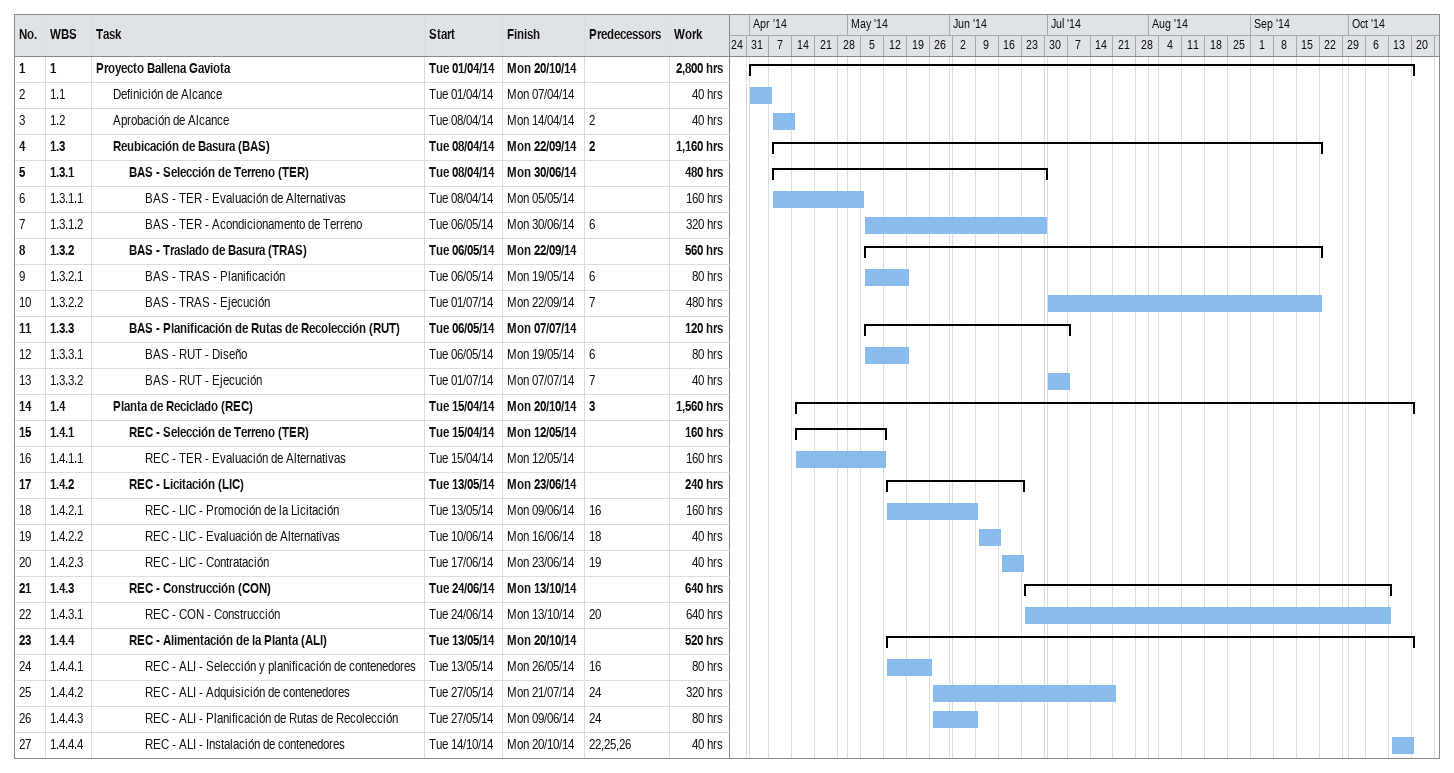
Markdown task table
| ID | WBS | Task | Start | Finish | Predecessors | Work (h) |
|---|---|---|---|---|---|---|
| 1 | 1 | **Proyecto Ballena Gaviota** | 2014-04-01 | 2014-10-20 |  | 2800 |
| 2 | 1.1 | Definición de Alcance | 2014-04-01 | 2014-04-07 |  | 40 |
| 3 | 1.2 | Aprobación de Alcance | 2014-04-08 | 2014-04-14 | 2 | 40 |
| 4 | 1.3 | **Reubicación de Basura (BAS)** | 2014-04-08 | 2014-09-22 | 2 | 1160 |
| 5 | 1.3.1 | **BAS - Selección de Terreno (TER)** | 2014-04-08 | 2014-06-30 |  | 480 |
| 6 | 1.3.1.1 | BAS - TER - Evaluación de Alternativas | 2014-04-08 | 2014-05-05 |  | 160 |
| 7 | 1.3.1.2 | BAS - TER - Acondicionamento de Terreno | 2014-05-06 | 2014-06-30 | 6 | 320 |
| 8 | 1.3.2 | **BAS - Traslado de Basura (TRAS)** | 2014-05-06 | 2014-09-22 |  | 560 |
| 9 | 1.3.2.1 | BAS - TRAS - Planificación | 2014-05-06 | 2014-05-19 | 6 | 80 |
| 10 | 1.3.2.2 | BAS - TRAS - Ejecución | 2014-07-01 | 2014-09-22 | 7 | 480 |
| 11 | 1.3.3 | **BAS - Planificación de Rutas de Recolección (RUT)** | 2014-05-06 | 2014-07-07 |  | 120 |
| 12 | 1.3.3.1 | BAS - RUT - Diseño | 2014-05-06 | 2014-05-19 | 6 | 80 |
| 13 | 1.3.3.2 | BAS - RUT - Ejecución | 2014-07-01 | 2014-07-07 | 7 | 40 |
| 14 | 1.4 | **Planta de Reciclado (REC)** | 2014-04-15 | 2014-10-20 | 3 | 1560 |
| 15 | 1.4.1 | **REC - Selección de Terreno (TER)** | 2014-04-15 | 2014-05-12 |  | 160 |
| 16 | 1.4.1.1 | REC - TER - Evaluación de Alternativas | 2014-04-15 | 2014-05-12 |  | 160 |
| 17 | 1.4.2 | **REC - Licitación (LIC)** | 2014-05-13 | 2014-06-23 |  | 240 |
| 18 | 1.4.2.1 | REC - LIC - Promoción de la Licitación | 2014-05-13 | 2014-06-09 | 16 | 160 |
| 19 | 1.4.2.2 | REC - LIC - Evaluación de Alternativas | 2014-06-10 | 2014-06-16 | 18 | 40 |
| 20 | 1.4.2.3 | REC - LIC - Contratación | 2014-06-17 | 2014-06-23 | 19 | 40 |
| 21 | 1.4.3 | **REC - Construcción (CON)** | 2014-06-24 | 2014-10-13 |  | 640 |
| 22 | 1.4.3.1 | REC - CON - Construcción | 2014-06-24 | 2014-10-13 | 20 | 640 |
| 23 | 1.4.4 | **REC - Alimentación de la Planta (ALI)** | 2014-05-13 | 2014-10-20 |  | 520 |
| 24 | 1.4.4.1 | REC - ALI - Selección y planificación de contenedores | 2014-05-13 | 2014-05-26 | 16 | 80 |
| 25 | 1.4.4.2 | REC - ALI - Adquisición de contenedores | 2014-05-27 | 2014-07-21 | 24 | 320 |
| 26 | 1.4.4.3 | REC - ALI - Planificación de Rutas de Recolección | 2014-05-27 | 2014-06-09 | 24 | 80 |
| 27 | 1.4.4.4 | REC - ALI - Instalación de contenedores | 2014-10-14 | 2014-10-20 | 22, 25, 26 | 40 |
